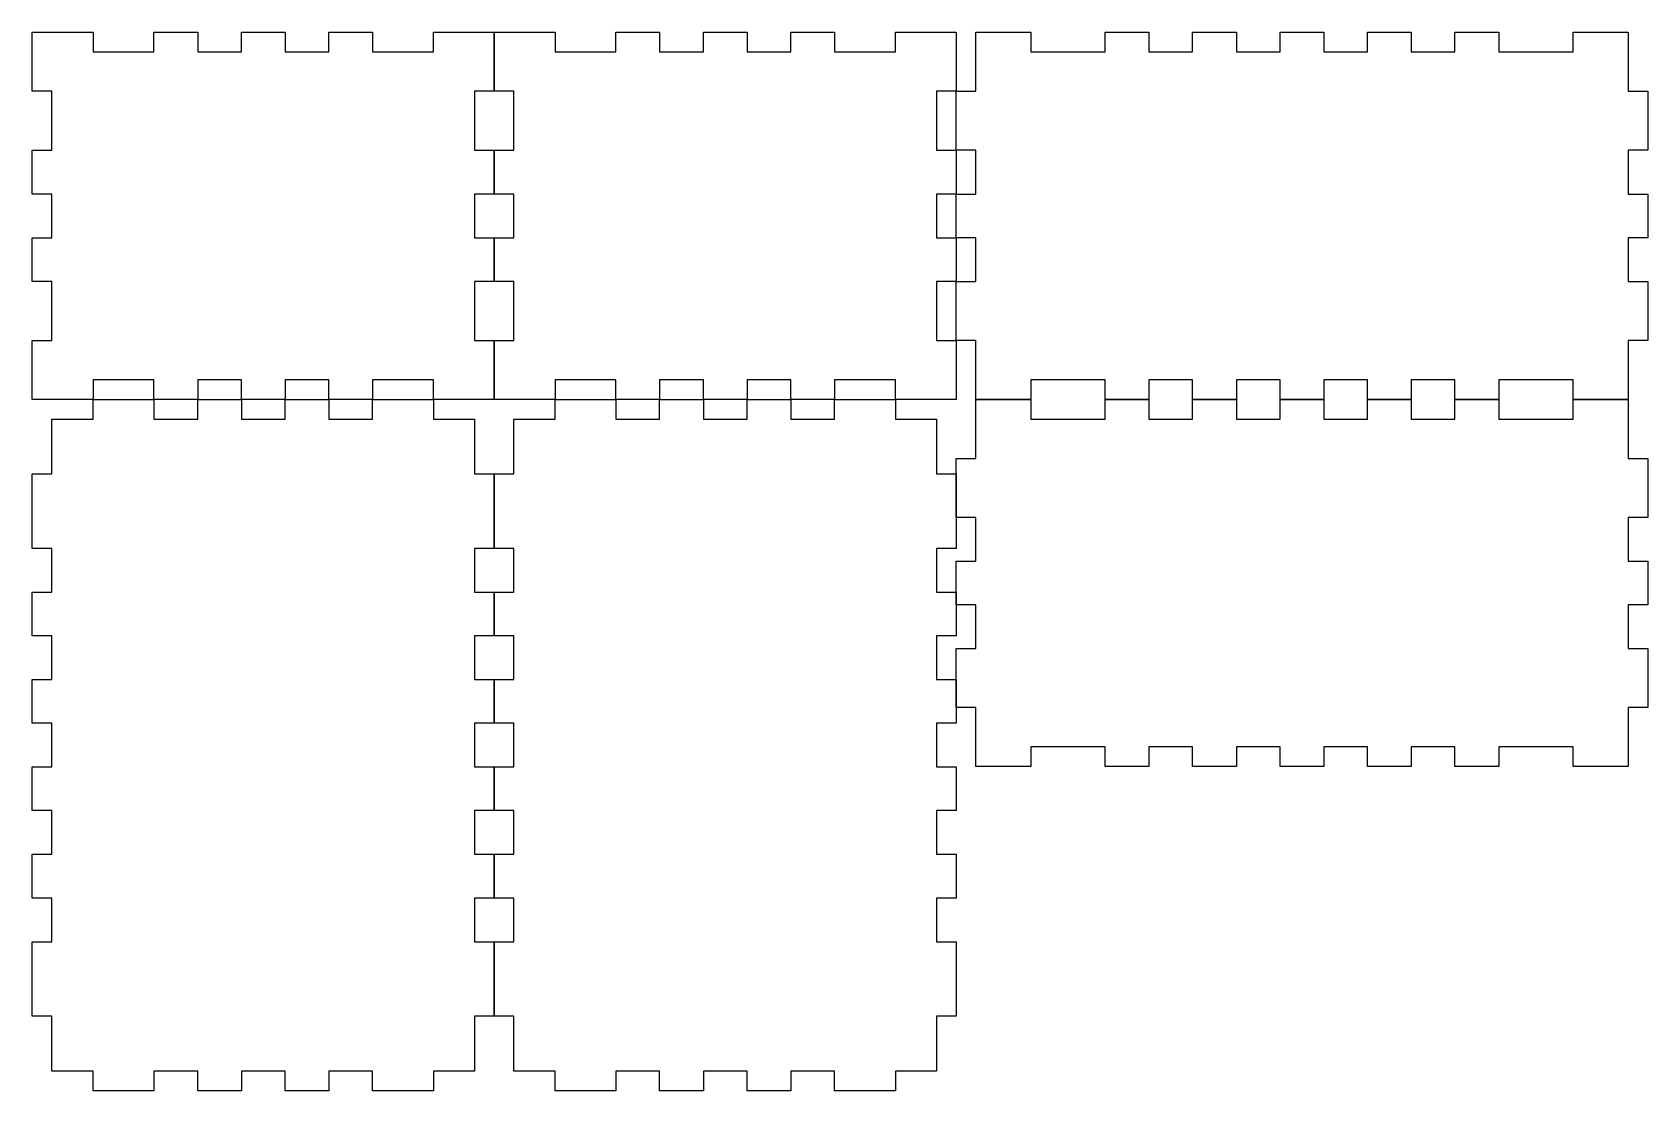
# Model space of a CAD drawing. Extents: x 6 to 228, y 6 to 151.
import ezdxf

# ---------------------------------------------------------------- set-up
doc = ezdxf.new("R2010")
doc.units = 0
doc.layers.get('0').update_dxf_attribs({"linetype": 'CONTINUOUS'})

msp = doc.modelspace()

# ---------------------------------------------------------------- linework, layer by layer
at = {"color": 7}
for p, q in [((6.000005, 151.299995), (14.350012, 151.299995)), ((6.000005, 143.199988), (6.000005, 151.299995)), ((14.350012, 151.299995), (14.350012, 148.599993)), ((22.700019, 148.599993), (22.700019, 151.299995)), ((22.700019, 151.299995), (28.700024, 151.299995)), ((28.700024, 151.299995), (28.700024, 148.599993)), ((34.700029, 148.599993), (34.700029, 151.299995)), ((34.700029, 151.299995), (40.700034, 151.299995)), ((40.700034, 151.299995), (40.700034, 148.599993)), ((46.700039, 148.599993), (46.700039, 151.299995)), ((46.700039, 151.299995), (52.700044, 151.299995)), ((52.700044, 151.299995), (52.700044, 148.599993)), ((61.050051, 148.599993), (61.050051, 151.299995)), ((61.050051, 151.299995), (69.400056, 151.299995)), ((69.400056, 151.299995), (69.400056, 143.199988)), ((69.400057, 151.299995), (77.750064, 151.299995)), ((69.400057, 143.199988), (69.400057, 151.299995)), ((77.750064, 151.299995), (77.750064, 148.599993)), ((86.100071, 148.599993), (86.100071, 151.299995)), ((86.100071, 151.299995), (92.100076, 151.299995)), ((92.100076, 151.299995), (92.100076, 148.599993)), ((98.100082, 148.599993), (98.100082, 151.299995)), ((98.100082, 151.299995), (104.100086, 151.299995)), ((104.100086, 151.299995), (104.100086, 148.599993)), ((110.100091, 148.599993), (110.100091, 151.299995)), ((110.100091, 151.299995), (116.100096, 151.299995)), ((116.100096, 151.299995), (116.100096, 148.599993)), ((124.450104, 148.599993), (124.450104, 151.299995)), ((124.450104, 151.299995), (132.800108, 151.299995)), ((132.800108, 151.299995), (132.800108, 143.199988)), ((135.500111, 151.299995), (143.025118, 151.299995)), ((135.500111, 143.199988), (135.500111, 151.299995)), ((143.025118, 151.299995), (143.025118, 148.599993)), ((153.250126, 148.599993), (153.250126, 151.299995)), ((153.250126, 151.299995), (159.250131, 151.299995)), ((159.250131, 151.299995), (159.250131, 148.599993)), ((165.250136, 148.599993), (165.250136, 151.299995)), ((165.250136, 151.299995), (171.250141, 151.299995)), ((171.250141, 151.299995), (171.250141, 148.599993)), ((177.250146, 148.599993), (177.250146, 151.299995)), ((177.250146, 151.299995), (183.250151, 151.299995)), ((183.250151, 151.299995), (183.250151, 148.599993)), ((189.250156, 148.599993), (189.250156, 151.299995)), ((189.250156, 151.299995), (195.250161, 151.299995)), ((195.250161, 151.299995), (195.250161, 148.599993)), ((201.250166, 148.599993), (201.250166, 151.299995)), ((201.250166, 151.299995), (207.250171, 151.299995)), ((207.250171, 151.299995), (207.250171, 148.599993)), ((217.475178, 148.599993), (217.475178, 151.299995)), ((217.475178, 151.299995), (225.000184, 151.299995)), ((225.000184, 151.299995), (225.000184, 143.199988)), ((14.350012, 148.599993), (22.700019, 148.599993)), ((28.700024, 148.599993), (34.700029, 148.599993)), ((40.700034, 148.599993), (46.700039, 148.599993)), ((52.700044, 148.599993), (61.050051, 148.599993)), ((77.750064, 148.599993), (86.100071, 148.599993)), ((92.100076, 148.599993), (98.100082, 148.599993)), ((104.100086, 148.599993), (110.100091, 148.599993)), ((116.100096, 148.599993), (124.450104, 148.599993)), ((143.025118, 148.599993), (153.250126, 148.599993)), ((159.250131, 148.599993), (165.250136, 148.599993)), ((171.250141, 148.599993), (177.250146, 148.599993)), ((183.250151, 148.599993), (189.250156, 148.599993)), ((195.250161, 148.599993), (201.250166, 148.599993)), ((207.250171, 148.599993), (217.475178, 148.599993)), ((8.700007, 143.199988), (6.000005, 143.199988)), ((8.700007, 135.099982), (8.700007, 143.199988)), ((69.400056, 143.199988), (66.700056, 143.199988)), ((66.700056, 143.199988), (66.700056, 135.099982)), ((72.100059, 143.199988), (69.400057, 143.199988)), ((72.100059, 135.099982), (72.100059, 143.199988)), ((132.800108, 143.199988), (130.100108, 143.199988)), ((130.100108, 143.199988), (130.100108, 135.099982)), ((132.800109, 135.099982), (132.800109, 143.199988)), ((132.800109, 143.199988), (135.500111, 143.199988)), ((225.000184, 143.199988), (227.700188, 143.199988)), ((227.700188, 143.199988), (227.700188, 135.099982)), ((6.000005, 129.099977), (6.000005, 135.099982)), ((6.000005, 135.099982), (8.700007, 135.099982)), ((66.700056, 135.099982), (69.400056, 135.099982)), ((69.400056, 135.099982), (69.400056, 129.099977)), ((69.400057, 129.099977), (69.400057, 135.099982)), ((69.400057, 135.099982), (72.100059, 135.099982)), ((130.100108, 135.099982), (132.800108, 135.099982)), ((132.800108, 135.099982), (132.800108, 129.099977)), ((135.500111, 135.099982), (132.800109, 135.099982)), ((135.500111, 129.099977), (135.500111, 135.099982)), ((227.700188, 135.099982), (225.000184, 135.099982)), ((225.000184, 135.099982), (225.000184, 129.099977)), ((8.700007, 129.099977), (6.000005, 129.099977)), ((8.700007, 123.099972), (8.700007, 129.099977)), ((69.400056, 129.099977), (66.700056, 129.099977)), ((66.700056, 129.099977), (66.700056, 123.099972)), ((72.100059, 129.099977), (69.400057, 129.099977)), ((72.100059, 123.099972), (72.100059, 129.099977)), ((132.800108, 129.099977), (130.100108, 129.099977)), ((130.100108, 129.099977), (130.100108, 123.099972)), ((132.800109, 123.099972), (132.800109, 129.099977)), ((132.800109, 129.099977), (135.500111, 129.099977)), ((225.000184, 129.099977), (227.700188, 129.099977)), ((227.700188, 129.099977), (227.700188, 123.099972)), ((6.000005, 117.099968), (6.000005, 123.099972)), ((6.000005, 123.099972), (8.700007, 123.099972)), ((66.700056, 123.099972), (69.400056, 123.099972)), ((69.400056, 123.099972), (69.400056, 117.099968)), ((69.400057, 117.099968), (69.400057, 123.099972)), ((69.400057, 123.099972), (72.100059, 123.099972)), ((130.100108, 123.099972), (132.800108, 123.099972)), ((132.800108, 123.099972), (132.800108, 117.099968)), ((135.500111, 123.099972), (132.800109, 123.099972)), ((135.500111, 117.099968), (135.500111, 123.099972)), ((227.700188, 123.099972), (225.000184, 123.099972)), ((225.000184, 123.099972), (225.000184, 117.099968)), ((8.700007, 117.099968), (6.000005, 117.099968)), ((8.700007, 108.999961), (8.700007, 117.099968)), ((69.400056, 117.099968), (66.700056, 117.099968)), ((66.700056, 117.099968), (66.700056, 108.999961)), ((72.100059, 117.099968), (69.400057, 117.099968)), ((72.100059, 108.999961), (72.100059, 117.099968)), ((132.800108, 117.099968), (130.100108, 117.099968)), ((130.100108, 117.099968), (130.100108, 108.999961)), ((132.800109, 108.999961), (132.800109, 117.099968)), ((132.800109, 117.099968), (135.500111, 117.099968)), ((225.000184, 117.099968), (227.700188, 117.099968)), ((227.700188, 117.099968), (227.700188, 108.999961)), ((6.000005, 100.899955), (6.000005, 108.999961)), ((6.000005, 108.999961), (8.700007, 108.999961)), ((66.700056, 108.999961), (69.400056, 108.999961)), ((69.400056, 108.999961), (69.400056, 100.899955)), ((69.400057, 100.899955), (69.400057, 108.999961)), ((69.400057, 108.999961), (72.100059, 108.999961)), ((130.100108, 108.999961), (132.800108, 108.999961)), ((132.800108, 108.999961), (132.800108, 100.899955)), ((135.500111, 108.999961), (132.800109, 108.999961)), ((135.500111, 100.899955), (135.500111, 108.999961)), ((227.700188, 108.999961), (225.000184, 108.999961)), ((225.000184, 108.999961), (225.000184, 100.899955)), ((22.700019, 103.599955), (14.350012, 103.599955)), ((14.350012, 103.599955), (14.350012, 100.899955)), ((22.700019, 100.899955), (22.700019, 103.599955)), ((34.700029, 103.599955), (28.700024, 103.599955)), ((28.700024, 103.599955), (28.700024, 100.899955)), ((34.700029, 100.899955), (34.700029, 103.599955)), ((46.700039, 103.599955), (40.700034, 103.599955)), ((40.700034, 103.599955), (40.700034, 100.899955)), ((46.700039, 100.899955), (46.700039, 103.599955)), ((61.050051, 103.599955), (52.700044, 103.599955)), ((52.700044, 103.599955), (52.700044, 100.899955)), ((61.050051, 100.899955), (61.050051, 103.599955)), ((86.100071, 103.599955), (77.750064, 103.599955)), ((77.750064, 103.599955), (77.750064, 100.899955)), ((86.100071, 100.899955), (86.100071, 103.599955)), ((98.100082, 103.599955), (92.100076, 103.599955)), ((92.100076, 103.599955), (92.100076, 100.899955)), ((98.100082, 100.899955), (98.100082, 103.599955)), ((110.100091, 103.599955), (104.100086, 103.599955)), ((104.100086, 103.599955), (104.100086, 100.899955)), ((110.100091, 100.899955), (110.100091, 103.599955)), ((124.450104, 103.599955), (116.100096, 103.599955)), ((116.100096, 103.599955), (116.100096, 100.899955)), ((124.450104, 100.899955), (124.450104, 103.599955)), ((153.250126, 103.599955), (143.025118, 103.599955)), ((143.025118, 103.599955), (143.025118, 100.899955)), ((153.250126, 100.899955), (153.250126, 103.599955)), ((165.250136, 103.599955), (159.250131, 103.599955)), ((159.250131, 103.599955), (159.250131, 100.899955)), ((165.250136, 100.899955), (165.250136, 103.599955)), ((177.250146, 103.599955), (171.250141, 103.599955)), ((171.250141, 103.599955), (171.250141, 100.899955)), ((177.250146, 100.899955), (177.250146, 103.599955)), ((189.250156, 103.599955), (183.250151, 103.599955)), ((183.250151, 103.599955), (183.250151, 100.899955)), ((189.250156, 100.899955), (189.250156, 103.599955)), ((201.250166, 103.599955), (195.250161, 103.599955)), ((195.250161, 103.599955), (195.250161, 100.899955)), ((201.250166, 100.899955), (201.250166, 103.599955)), ((217.475178, 103.599955), (207.250171, 103.599955)), ((207.250171, 103.599955), (207.250171, 100.899955)), ((217.475178, 100.899955), (217.475178, 103.599955)), ((14.350012, 100.899955), (6.000005, 100.899955)), ((14.350012, 98.199951), (14.350012, 100.899954)), ((14.350012, 100.899954), (22.700019, 100.899954)), ((28.700024, 100.899955), (22.700019, 100.899955)), ((22.700019, 100.899954), (22.700019, 98.199951)), ((28.700024, 98.199951), (28.700024, 100.899954)), ((28.700024, 100.899954), (34.700029, 100.899954)), ((40.700034, 100.899955), (34.700029, 100.899955)), ((34.700029, 100.899954), (34.700029, 98.199951)), ((40.700034, 98.199951), (40.700034, 100.899954)), ((40.700034, 100.899954), (46.700039, 100.899954)), ((52.700044, 100.899955), (46.700039, 100.899955)), ((46.700039, 100.899954), (46.700039, 98.199951)), ((52.700044, 98.199951), (52.700044, 100.899954)), ((52.700044, 100.899954), (61.050051, 100.899954)), ((69.400056, 100.899955), (61.050051, 100.899955)), ((61.050051, 100.899954), (61.050051, 98.199951)), ((77.750064, 100.899955), (69.400057, 100.899955)), ((77.750064, 98.199951), (77.750064, 100.899954)), ((77.750064, 100.899954), (86.100071, 100.899954)), ((92.100076, 100.899955), (86.100071, 100.899955)), ((86.100071, 100.899954), (86.100071, 98.199951)), ((92.100076, 98.199951), (92.100076, 100.899954)), ((92.100076, 100.899954), (98.100082, 100.899954)), ((104.100086, 100.899955), (98.100082, 100.899955)), ((98.100082, 100.899954), (98.100082, 98.199951)), ((104.100086, 98.199951), (104.100086, 100.899954)), ((104.100086, 100.899954), (110.100091, 100.899954)), ((116.100096, 100.899955), (110.100091, 100.899955)), ((110.100091, 100.899954), (110.100091, 98.199951)), ((116.100096, 98.199951), (116.100096, 100.899954)), ((116.100096, 100.899954), (124.450104, 100.899954)), ((132.800108, 100.899955), (124.450104, 100.899955)), ((124.450104, 100.899954), (124.450104, 98.199951)), ((143.025118, 100.899955), (135.500111, 100.899955)), ((135.500111, 100.899954), (143.025118, 100.899954)), ((135.500111, 92.799947), (135.500111, 100.899954)), ((143.025118, 100.899954), (143.025118, 98.199951)), ((159.250131, 100.899955), (153.250126, 100.899955)), ((153.250126, 98.199951), (153.250126, 100.899954)), ((153.250126, 100.899954), (159.250131, 100.899954)), ((159.250131, 100.899954), (159.250131, 98.199951)), ((171.250141, 100.899955), (165.250136, 100.899955)), ((165.250136, 98.199951), (165.250136, 100.899954)), ((165.250136, 100.899954), (171.250141, 100.899954)), ((171.250141, 100.899954), (171.250141, 98.199951)), ((183.250151, 100.899955), (177.250146, 100.899955)), ((177.250146, 98.199951), (177.250146, 100.899954)), ((177.250146, 100.899954), (183.250151, 100.899954)), ((183.250151, 100.899954), (183.250151, 98.199951)), ((195.250161, 100.899955), (189.250156, 100.899955)), ((189.250156, 98.199951), (189.250156, 100.899954)), ((189.250156, 100.899954), (195.250161, 100.899954)), ((195.250161, 100.899954), (195.250161, 98.199951)), ((207.250171, 100.899955), (201.250166, 100.899955)), ((201.250166, 98.199951), (201.250166, 100.899954)), ((201.250166, 100.899954), (207.250171, 100.899954)), ((207.250171, 100.899954), (207.250171, 98.199951)), ((225.000184, 100.899955), (217.475178, 100.899955)), ((217.475178, 98.199951), (217.475178, 100.899954)), ((217.475178, 100.899954), (225.000184, 100.899954)), ((225.000184, 100.899954), (225.000184, 92.799947)), ((8.700007, 98.199951), (14.350012, 98.199951)), ((8.700007, 90.674945), (8.700007, 98.199951)), ((22.700019, 98.199951), (28.700024, 98.199951)), ((34.700029, 98.199951), (40.700034, 98.199951)), ((46.700039, 98.199951), (52.700044, 98.199951)), ((61.050051, 98.199951), (66.700056, 98.199951)), ((66.700056, 98.199951), (66.700056, 90.674945)), ((72.100059, 98.199951), (77.750064, 98.199951)), ((72.100059, 90.674945), (72.100059, 98.199951)), ((86.100071, 98.199951), (92.100076, 98.199951)), ((98.100082, 98.199951), (104.100086, 98.199951)), ((110.100091, 98.199951), (116.100096, 98.199951)), ((124.450104, 98.199951), (130.100108, 98.199951)), ((130.100108, 98.199951), (130.100108, 90.674945)), ((143.025118, 98.199951), (153.250126, 98.199951)), ((159.250131, 98.199951), (165.250136, 98.199951)), ((171.250141, 98.199951), (177.250146, 98.199951)), ((183.250151, 98.199951), (189.250156, 98.199951)), ((195.250161, 98.199951), (201.250166, 98.199951)), ((207.250171, 98.199951), (217.475178, 98.199951)), ((132.800109, 84.69994), (132.800109, 92.799947)), ((132.800109, 92.799947), (135.500111, 92.799947)), ((225.000184, 92.799947), (227.700188, 92.799947)), ((227.700188, 92.799947), (227.700188, 84.69994)), ((6.000005, 80.449937), (6.000005, 90.674945)), ((6.000005, 90.674945), (8.700007, 90.674945)), ((66.700056, 90.674945), (69.400056, 90.674945)), ((69.400056, 90.674945), (69.400056, 80.449937)), ((69.400057, 80.449937), (69.400057, 90.674945)), ((69.400057, 90.674945), (72.100059, 90.674945)), ((130.100108, 90.674945), (132.800108, 90.674945)), ((132.800108, 90.674945), (132.800108, 80.449937)), ((135.500111, 84.69994), (132.800109, 84.69994)), ((135.500111, 78.699935), (135.500111, 84.69994)), ((227.700188, 84.69994), (225.000184, 84.69994)), ((225.000184, 84.69994), (225.000184, 78.699935)), ((8.700007, 80.449937), (6.000005, 80.449937)), ((8.700007, 74.449932), (8.700007, 80.449937)), ((69.400056, 80.449937), (66.700056, 80.449937)), ((66.700056, 80.449937), (66.700056, 74.449932)), ((72.100059, 80.449937), (69.400057, 80.449937)), ((72.100059, 74.449932), (72.100059, 80.449937)), ((132.800108, 80.449937), (130.100108, 80.449937)), ((130.100108, 80.449937), (130.100108, 74.449932)), ((132.800109, 72.69993), (132.800109, 78.699935)), ((132.800109, 78.699935), (135.500111, 78.699935)), ((225.000184, 78.699935), (227.700188, 78.699935)), ((227.700188, 78.699935), (227.700188, 72.69993)), ((6.000005, 68.449927), (6.000005, 74.449932)), ((6.000005, 74.449932), (8.700007, 74.449932)), ((66.700056, 74.449932), (69.400056, 74.449932)), ((69.400056, 74.449932), (69.400056, 68.449927)), ((69.400057, 68.449927), (69.400057, 74.449932)), ((69.400057, 74.449932), (72.100059, 74.449932)), ((130.100108, 74.449932), (132.800108, 74.449932)), ((132.800108, 74.449932), (132.800108, 68.449927)), ((135.500111, 72.69993), (132.800109, 72.69993)), ((135.500111, 66.699926), (135.500111, 72.69993)), ((227.700188, 72.69993), (225.000184, 72.69993)), ((225.000184, 72.69993), (225.000184, 66.699926)), ((8.700007, 68.449927), (6.000005, 68.449927)), ((8.700007, 62.449922), (8.700007, 68.449927)), ((69.400056, 68.449927), (66.700056, 68.449927)), ((66.700056, 68.449927), (66.700056, 62.449922)), ((72.100059, 68.449927), (69.400057, 68.449927)), ((72.100059, 62.449922), (72.100059, 68.449927)), ((132.800108, 68.449927), (130.100108, 68.449927)), ((130.100108, 68.449927), (130.100108, 62.449922)), ((132.800109, 58.59992), (132.800109, 66.699926)), ((132.800109, 66.699926), (135.500111, 66.699926)), ((225.000184, 66.699926), (227.700188, 66.699926)), ((227.700188, 66.699926), (227.700188, 58.59992)), ((6.000005, 56.449917), (6.000005, 62.449922)), ((6.000005, 62.449922), (8.700007, 62.449922)), ((66.700056, 62.449922), (69.400056, 62.449922)), ((69.400056, 62.449922), (69.400056, 56.449917)), ((69.400057, 56.449917), (69.400057, 62.449922)), ((69.400057, 62.449922), (72.100059, 62.449922)), ((130.100108, 62.449922), (132.800108, 62.449922)), ((132.800108, 62.449922), (132.800108, 56.449917)), ((135.500111, 58.59992), (132.800109, 58.59992)), ((135.500111, 50.499913), (135.500111, 58.59992)), ((227.700188, 58.59992), (225.000184, 58.59992)), ((225.000184, 58.59992), (225.000184, 50.499913)), ((8.700007, 56.449917), (6.000005, 56.449917)), ((8.700007, 50.449912), (8.700007, 56.449917)), ((69.400056, 56.449917), (66.700056, 56.449917)), ((66.700056, 56.449917), (66.700056, 50.449912)), ((72.100059, 56.449917), (69.400057, 56.449917)), ((72.100059, 50.449912), (72.100059, 56.449917)), ((132.800108, 56.449917), (130.100108, 56.449917)), ((130.100108, 56.449917), (130.100108, 50.449912)), ((153.250126, 53.199914), (143.025118, 53.199914)), ((143.025118, 53.199914), (143.025118, 50.499913)), ((153.250126, 50.499913), (153.250126, 53.199914)), ((165.250136, 53.199914), (159.250131, 53.199914)), ((159.250131, 53.199914), (159.250131, 50.499913)), ((165.250136, 50.499913), (165.250136, 53.199914)), ((177.250146, 53.199914), (171.250141, 53.199914)), ((171.250141, 53.199914), (171.250141, 50.499913)), ((177.250146, 50.499913), (177.250146, 53.199914)), ((189.250156, 53.199914), (183.250151, 53.199914)), ((183.250151, 53.199914), (183.250151, 50.499913)), ((189.250156, 50.499913), (189.250156, 53.199914)), ((201.250166, 53.199914), (195.250161, 53.199914)), ((195.250161, 53.199914), (195.250161, 50.499913)), ((201.250166, 50.499913), (201.250166, 53.199914)), ((217.475178, 53.199914), (207.250171, 53.199914)), ((207.250171, 53.199914), (207.250171, 50.499913)), ((217.475178, 50.499913), (217.475178, 53.199914)), ((6.000005, 44.449907), (6.000005, 50.449912)), ((6.000005, 50.449912), (8.700007, 50.449912)), ((66.700056, 50.449912), (69.400056, 50.449912)), ((69.400056, 50.449912), (69.400056, 44.449907)), ((69.400057, 44.449907), (69.400057, 50.449912)), ((69.400057, 50.449912), (72.100059, 50.449912)), ((130.100108, 50.449912), (132.800108, 50.449912)), ((132.800108, 50.449912), (132.800108, 44.449907)), ((143.025118, 50.499913), (135.500111, 50.499913)), ((159.250131, 50.499913), (153.250126, 50.499913)), ((171.250141, 50.499913), (165.250136, 50.499913)), ((183.250151, 50.499913), (177.250146, 50.499913)), ((195.250161, 50.499913), (189.250156, 50.499913)), ((207.250171, 50.499913), (201.250166, 50.499913)), ((225.000184, 50.499913), (217.475178, 50.499913)), ((8.700007, 44.449907), (6.000005, 44.449907)), ((8.700007, 38.449902), (8.700007, 44.449907)), ((69.400056, 44.449907), (66.700056, 44.449907)), ((66.700056, 44.449907), (66.700056, 38.449902)), ((72.100059, 44.449907), (69.400057, 44.449907)), ((72.100059, 38.449902), (72.100059, 44.449907)), ((132.800108, 44.449907), (130.100108, 44.449907)), ((130.100108, 44.449907), (130.100108, 38.449902)), ((6.000005, 32.449897), (6.000005, 38.449902)), ((6.000005, 38.449902), (8.700007, 38.449902)), ((66.700056, 38.449902), (69.400056, 38.449902)), ((69.400056, 38.449902), (69.400056, 32.449897)), ((69.400057, 32.449897), (69.400057, 38.449902)), ((69.400057, 38.449902), (72.100059, 38.449902)), ((130.100108, 38.449902), (132.800108, 38.449902)), ((132.800108, 38.449902), (132.800108, 32.449897)), ((8.700007, 32.449897), (6.000005, 32.449897)), ((8.700007, 26.449892), (8.700007, 32.449897)), ((69.400056, 32.449897), (66.700056, 32.449897)), ((66.700056, 32.449897), (66.700056, 26.449892)), ((72.100059, 32.449897), (69.400057, 32.449897)), ((72.100059, 26.449892), (72.100059, 32.449897)), ((132.800108, 32.449897), (130.100108, 32.449897)), ((130.100108, 32.449897), (130.100108, 26.449892)), ((6.000005, 16.224885), (6.000005, 26.449892)), ((6.000005, 26.449892), (8.700007, 26.449892)), ((66.700056, 26.449892), (69.400056, 26.449892)), ((69.400056, 26.449892), (69.400056, 16.224885)), ((69.400057, 16.224885), (69.400057, 26.449892)), ((69.400057, 26.449892), (72.100059, 26.449892)), ((130.100108, 26.449892), (132.800108, 26.449892)), ((132.800108, 26.449892), (132.800108, 16.224885)), ((8.700007, 16.224885), (6.000005, 16.224885)), ((8.700007, 8.699878), (8.700007, 16.224885)), ((69.400056, 16.224885), (66.700056, 16.224885)), ((66.700056, 16.224885), (66.700056, 8.699878)), ((72.100059, 16.224885), (69.400057, 16.224885)), ((72.100059, 8.699878), (72.100059, 16.224885)), ((132.800108, 16.224885), (130.100108, 16.224885)), ((130.100108, 16.224885), (130.100108, 8.699878)), ((14.350012, 8.699878), (8.700007, 8.699878)), ((14.350012, 5.999875), (14.350012, 8.699878)), ((28.700024, 8.699878), (22.700019, 8.699878)), ((22.700019, 8.699878), (22.700019, 5.999875)), ((28.700024, 5.999875), (28.700024, 8.699878)), ((40.700034, 8.699878), (34.700029, 8.699878)), ((34.700029, 8.699878), (34.700029, 5.999875)), ((40.700034, 5.999875), (40.700034, 8.699878)), ((52.700044, 8.699878), (46.700039, 8.699878)), ((46.700039, 8.699878), (46.700039, 5.999875)), ((52.700044, 5.999875), (52.700044, 8.699878)), ((66.700056, 8.699878), (61.050051, 8.699878)), ((61.050051, 8.699878), (61.050051, 5.999875)), ((77.750064, 8.699878), (72.100059, 8.699878)), ((77.750064, 5.999875), (77.750064, 8.699878)), ((92.100076, 8.699878), (86.100071, 8.699878)), ((86.100071, 8.699878), (86.100071, 5.999875)), ((92.100076, 5.999875), (92.100076, 8.699878)), ((104.100086, 8.699878), (98.100082, 8.699878)), ((98.100082, 8.699878), (98.100082, 5.999875)), ((104.100086, 5.999875), (104.100086, 8.699878)), ((116.100096, 8.699878), (110.100091, 8.699878)), ((110.100091, 8.699878), (110.100091, 5.999875)), ((116.100096, 5.999875), (116.100096, 8.699878)), ((130.100108, 8.699878), (124.450104, 8.699878)), ((124.450104, 8.699878), (124.450104, 5.999875)), ((22.700019, 5.999875), (14.350012, 5.999875)), ((34.700029, 5.999875), (28.700024, 5.999875)), ((46.700039, 5.999875), (40.700034, 5.999875)), ((61.050051, 5.999875), (52.700044, 5.999875)), ((86.100071, 5.999875), (77.750064, 5.999875)), ((98.100082, 5.999875), (92.100076, 5.999875)), ((110.100091, 5.999875), (104.100086, 5.999875)), ((124.450104, 5.999875), (116.100096, 5.999875))]:
    msp.add_line(p, q, dxfattribs=at)

doc.saveas('drawing.dxf')
